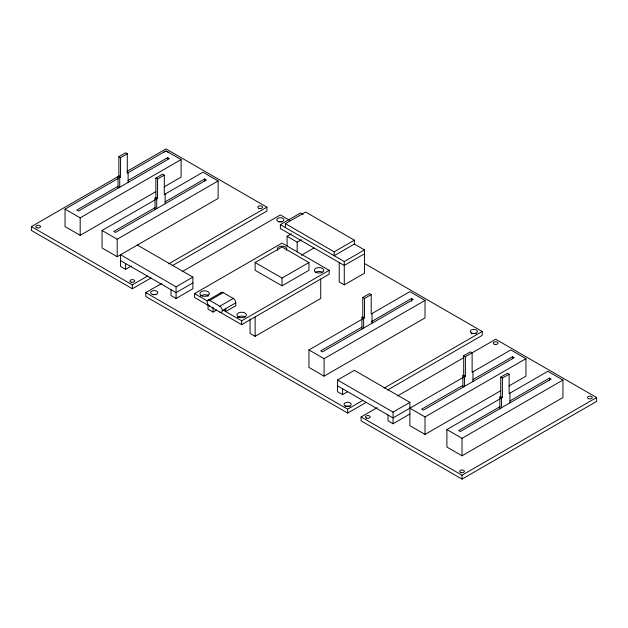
<?xml version="1.0" encoding="UTF-8"?>
<svg xmlns="http://www.w3.org/2000/svg" width="628" height="628" viewBox="0 0 628 628"><rect width="100%" height="100%" fill="white"/><g stroke="black" fill="none" stroke-linecap="round" stroke-linejoin="round"><path stroke-width="0.94" d="M127.28 153.758L120.552 157.644L120.552 177.065L118.873 176.091L118.873 156.67L125.6 152.785L127.28 153.758L127.28 173.179L165.973 150.846L181.107 159.583L181.107 177.065L164.151 186.861M150.948 278L132.327 288.747L31.4 230.476L31.4 226.59L119.422 175.777M127.037 171.381L165.973 148.899L266.9 207.169L266.9 211.055L172.111 265.785M155.666 191.752L80.18 235.335L65.045 226.59L65.045 209.116L118.472 178.266M118.033 188.235L118.033 176.578L119.713 177.551L120.552 177.065M118.033 186.288L76.82 210.082L78.5 211.055L169.332 158.609L167.652 157.644L128.12 180.464M65.045 209.116L80.18 217.853L181.107 159.583M164.293 175.118L157.557 179.004L157.557 198.432L155.877 197.459L155.877 178.038L162.605 174.152L164.293 175.118L164.293 194.547L202.977 172.205L218.12 180.95L218.12 198.432L117.193 256.703L102.05 247.958L102.05 230.476L155.485 199.633M155.037 209.595L155.037 197.946L155.877 197.459M155.037 197.946L156.717 198.919L157.557 198.432M155.037 207.656L113.825 231.449L115.505 232.423L206.345 179.977L204.657 179.004L165.133 201.831M102.05 230.476L117.193 239.221L218.12 180.95M171.02 289.72L171.02 295.545L176.068 298.465L192.882 288.747L192.882 277.097L176.068 286.808L120.552 254.756L120.552 266.413L125.6 269.326L131.488 265.927M31.4 226.59L132.327 284.861L147.564 276.069M168.72 263.854L266.9 207.169M366.265 402.312L347.645 413.059L145.782 296.518L145.782 292.632L161.867 283.354M182.183 271.626L280.355 214.941L289.689 220.326M364.468 253.791L344.277 265.44L280.355 228.537L280.355 224.651L300.545 212.994L303.065 214.454M285.402 223.678L305.593 212.029L354.373 240.186L354.373 244.072L334.182 255.729L334.182 251.844L285.402 223.678L285.402 227.564M192.882 282.922L176.068 292.632L120.552 260.589M287.082 246.019L287.082 236.309L291.29 233.875M194.57 293.606L282.043 243.107L329.143 270.299L329.143 274.185L241.67 324.684L194.57 297.491L194.57 293.606L207.185 300.891M255.125 262.528L282.043 246.985L308.952 262.528L308.952 270.299L282.043 285.834L255.125 270.299L255.125 262.528L282.043 278.063L308.952 262.528M287.082 236.309L297.177 242.133L301.385 239.708M207.923 300.223L221.378 292.46M209.705 306.229A3.572 2.057 60 0 1 207.185 301.856A3.572 2.057 60 0 1 209.705 300.404L223.168 292.632L233.255 298.457A3.572 2.057 60 0 1 235.783 302.829L235.783 305.742L225.688 311.574L225.688 308.662A3.572 2.057 60 0 1 223.819 310.389M301.385 255.243L314 247.958M209.705 300.404L219.8 306.229L233.255 298.457M208.025 305.263L208.025 309.141L213.073 312.061L216.432 310.114M219.8 312.061A3.572 2.057 60 0 0 222.32 310.601L235.783 302.829M334.182 251.844L354.373 240.186M224.008 310.601L241.67 320.798L329.143 270.299M280.355 224.651L344.277 261.554L364.468 249.905L364.468 273.211L344.277 284.861L339.23 281.948L339.23 262.528M250.077 318.859L250.077 333.421L255.125 336.333L320.727 298.465L320.727 279.036M371.195 294.579L364.468 298.457L364.468 317.886L362.78 316.912L362.78 297.491L369.507 293.606L371.195 294.579L371.195 314L409.88 291.659L425.023 300.404L425.023 317.886L324.095 376.156L308.952 367.411L308.952 349.929L362.387 319.087M361.94 329.056L361.94 317.399L362.78 316.912M361.94 317.399L363.62 318.372L364.468 317.886M361.94 327.11L320.727 350.903L322.407 351.876L413.248 299.43L411.568 298.457L371.195 321.772M308.952 349.929L324.095 358.674L425.023 300.404M347.645 391.691L342.598 394.604L337.55 391.691L337.55 380.042L354.373 370.332L409.88 402.375L409.88 425.682L425.023 434.427L500.508 390.844M145.782 292.632L347.645 409.173L362.874 400.381M384.038 388.167L482.218 331.482L482.218 335.368L387.421 390.09M463.707 355.762L465.395 356.728L465.395 376.156L463.707 375.183L463.707 355.762L470.443 351.876L472.123 352.85L472.123 372.271L510.807 349.929L525.95 358.674L525.95 376.156L508.986 385.945M465.395 356.728L495.673 339.253L596.6 397.524L596.6 401.41L462.027 479.101L361.1 420.831L361.1 416.945L377.185 407.658M397.493 395.93L463.511 357.819M337.55 380.042L393.057 412.086L409.88 402.375M462.867 387.327L462.867 375.67L463.707 375.183M463.315 377.357L393.057 417.918L337.55 385.867M462.867 375.67L464.555 376.643L465.395 376.156M388.018 415.006L388.018 420.831L393.057 423.743L409.88 414.033M462.867 385.38L421.655 409.173L423.343 410.147L514.175 357.701L512.495 356.735L472.963 379.555M409.88 408.2L425.023 416.945L525.95 358.674M509.127 374.209L502.4 378.095L502.4 397.524L500.72 396.551L500.72 377.122L507.448 373.244L509.127 374.209L509.127 393.638L547.82 371.297L562.955 380.042L562.955 397.524L462.027 455.795L446.893 447.05L446.893 429.568L500.32 398.717M499.88 408.687L499.88 397.037L500.72 396.551M499.88 397.037L501.56 398.003L502.4 397.524M499.88 406.748L458.668 430.541L460.348 431.515L551.18 379.069L549.5 378.095L509.967 400.923M446.893 429.568L462.027 438.313L562.955 380.042M361.1 416.945L462.027 475.215L596.6 397.524M354.373 244.072L364.468 249.905M364.326 263.415L482.218 331.482M118.873 156.67L120.552 157.644M155.877 178.038L157.557 179.004M362.78 297.491L364.468 298.457M500.72 377.122L502.4 378.095M137.375 245.046L192.882 277.097M549.5 378.095L549.5 380.042M512.495 356.735L512.495 358.674M509.967 393.152L509.967 402.862M501.56 398.003L501.56 407.721M472.963 371.784L472.963 381.494M464.555 376.643L464.555 386.353M462.027 438.313L462.027 455.795M462.027 475.215L462.027 479.101M425.023 416.945L425.023 434.427M411.568 298.457L411.568 301.377M393.057 412.086L393.057 423.743M372.035 313.513L372.035 323.224M363.62 318.372L363.62 328.083M347.645 409.173L347.645 413.059M344.277 261.554L344.277 284.861M342.598 388.779L342.598 394.604M324.095 358.674L324.095 376.156M297.177 242.133L297.177 251.844M282.043 278.063L282.043 285.834M255.125 316.912L255.125 336.333M241.67 320.798L241.67 324.684M213.073 307.202L213.073 312.061M208.025 294.579L208.025 296.518M204.657 179.004L204.657 180.95M176.068 286.808L176.068 298.465M167.652 157.644L167.652 159.583M165.133 194.06L165.133 203.77M156.717 198.919L156.717 208.629M132.327 284.861L132.327 288.747M128.12 172.692L128.12 182.403M125.6 263.501L125.6 269.326M119.713 177.551L119.713 187.262M117.193 239.221L117.193 256.703M80.18 217.853L80.18 235.335M219.8 306.229A3.572 2.057 60 0 1 222.32 310.601M220.978 292.829A3.572 2.057 60 0 1 223.168 292.632M200.544 296.118A4.757 2.748 0 0 1 208.025 295.545M237.549 317.485A4.757 2.748 0 0 1 245.03 316.912M277.921 250.305A4.757 2.748 0 0 1 282.043 246.184A4.757 2.748 0 0 1 286.156 250.305M315.68 272.238A4.757 2.748 0 0 1 322.407 272.238M471.283 333.908A3.572 2.057 0 0 1 476.33 333.908M278.573 221.896A3.572 2.057 0 0 1 282.145 221.896M152.416 294.736A3.572 2.057 0 0 1 155.98 294.736M345.117 406.748A3.572 2.057 0 0 1 350.165 406.748M163.673 152.431A2.379 1.374 0 0 1 166.279 151.427A2.379 1.374 0 0 1 168.351 152.785M202.279 295.984A4.757 2.748 0 0 0 209.422 293.606A4.757 2.748 0 0 0 202.279 291.227A4.757 2.748 0 0 0 202.279 295.984M239.292 317.352A4.757 2.748 0 0 0 246.427 314.973A4.757 2.748 0 0 0 239.292 312.595A4.757 2.748 0 0 0 239.292 317.352M316.669 272.678A4.757 2.748 0 0 0 323.805 270.299A4.757 2.748 0 0 0 316.669 267.921A4.757 2.748 0 0 0 316.669 272.678M345.855 406.104A3.572 2.057 0 0 0 351.209 404.322A3.572 2.057 0 0 0 345.855 402.532A3.572 2.057 0 0 0 345.855 406.104M152.416 294.422A3.572 2.057 0 0 0 157.761 292.632A3.572 2.057 0 0 0 152.416 290.85A3.572 2.057 0 0 0 152.416 294.422M278.573 221.582A3.572 2.057 0 0 0 283.927 219.792A3.572 2.057 0 0 0 278.573 218.01A3.572 2.057 0 0 0 278.573 221.582M471.283 332.934A3.572 2.057 0 0 0 477.249 332.016A3.572 2.057 0 0 0 472.876 329.488A3.572 2.057 0 0 0 471.283 332.934M258.979 208.363A2.379 1.374 0 0 0 262.551 207.169A2.379 1.374 0 0 0 258.979 205.984A2.379 1.374 0 0 0 258.979 208.363M131.142 282.168A2.379 1.374 0 0 0 134.706 280.983A2.379 1.374 0 0 0 131.142 279.79A2.379 1.374 0 0 0 131.142 282.168M36.942 227.783A2.379 1.374 0 0 0 40.506 226.59A2.379 1.374 0 0 0 36.942 225.405A2.379 1.374 0 0 0 36.942 227.783M588.679 398.709A2.379 1.374 0 0 0 592.251 397.524A2.379 1.374 0 0 0 588.679 396.331A2.379 1.374 0 0 0 588.679 398.709M494.479 344.325A2.379 1.374 0 0 0 498.051 343.131A2.379 1.374 0 0 0 494.479 341.946A2.379 1.374 0 0 0 494.479 344.325M366.642 418.13A2.379 1.374 0 0 0 370.206 416.945A2.379 1.374 0 0 0 366.642 415.752A2.379 1.374 0 0 0 366.642 418.13M460.842 472.523A2.379 1.374 0 0 0 464.406 471.33A2.379 1.374 0 0 0 460.842 470.144A2.379 1.374 0 0 0 460.842 472.523"/></g></svg>
